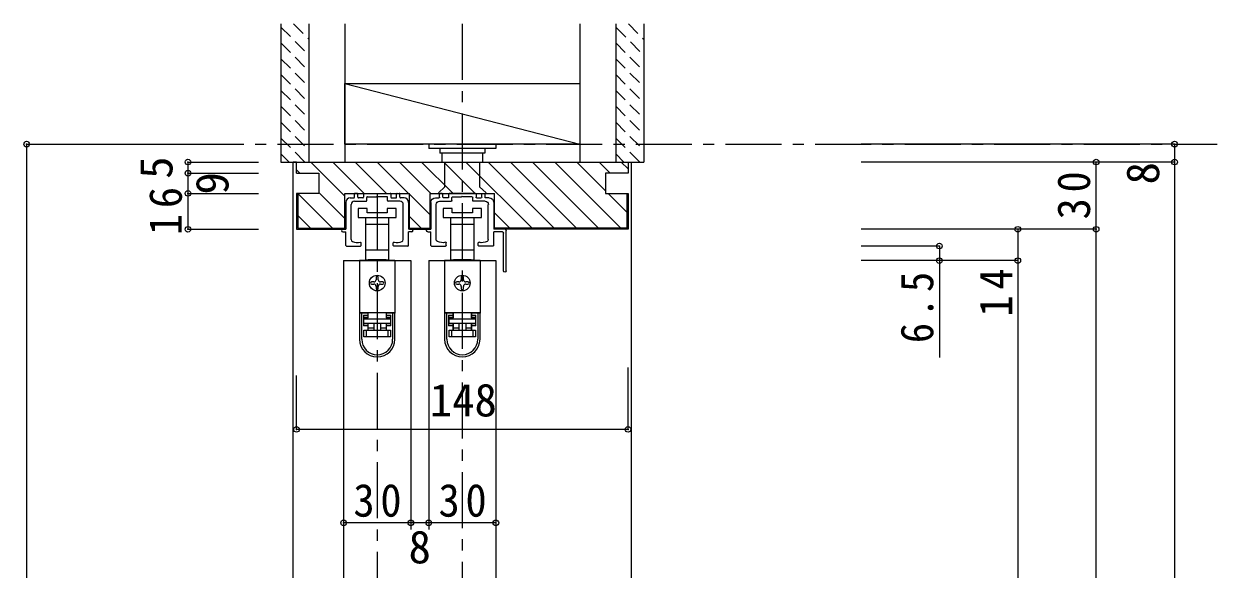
# Model space of a CAD drawing. Units: millimetres at full size, sheet at 1:5; some dimension numbers follow another scale. Extents: x -973 to 977, y -701 to 696.
# Drawn here: x -566 to -33, y -246 to -2 of the extents above; entities that cross this region are included whole.
import ezdxf
from ezdxf.enums import TextEntityAlignment as Align

# ---------------------------------------------------------------- set-up
doc = ezdxf.new("R2010")
doc.units = ezdxf.units.MM
doc.header["$LTSCALE"] = 5
doc.header["$PDMODE"] = 32
doc.header["$PDSIZE"] = 2.5
doc.linetypes.add('CHAIN1', pattern=[8, 5, -1, 1, -1])
doc.linetypes.add('DASHED1', pattern=[1.8, 1.2, -0.6])
for name, color, linetype in [('0-0_補助線', 3, 'Continuous'), ('0-1_通り芯', 4, 'CHAIN1'), ('0-2_柱', 7, 'Continuous'), ('0-3_仕上げ', 2, 'Continuous'), ('0-4_枠', 3, 'Continuous'), ('0-6_扉', 6, 'Continuous'), ('0-7_金物', 7, 'Continuous'), ('0-B_寸法', 7, 'Continuous'), ('0-C_ハッチ', 4, 'DASHED1')]:
    doc.layers.add(name, color=color, linetype=linetype)
doc.styles.add('ＭＳ ゴシック', font='')
doc.styles.get('ＭＳ ゴシック').set_extended_font_data('MS Gothic')

# ---------------------------------------------------------------- blocks, each defined once
blk = doc.blocks.new('下荷重(戸車)')
at = {"layer": '0-7_金物'}
for p, q in [((8.5, 37.107), (4.5, 37.107)), ((5.25, 30.107), (5.25, 33.107)), ((-5.25, 30.107), (0, 30.107)), ((0, 30.107), (5.25, 30.107)), ((5.25, 18.507), (5.25, 30.107)), ((0, 18.507), (-5.25, 18.507)), ((-5.25, 18.507), (-5.25, 14.107)), ((5.25, 18.507), (0, 18.507)), ((5.25, 14.107), (5.25, 18.507)), ((7.9, 13.807), (-7.9, 13.807)), ((-7.9, 13.807), (-7.9, -9.493)), ((-5.25, 14.107), (-4, 14.107)), ((-4, 14.107), (-4, 13.807)), ((4, 14.107), (-4, 14.107)), ((4, 14.107), (5.25, 14.107)), ((4, 13.807), (4, 14.107)), ((7.9, 13.807), (7.9, -9.493)), ((-0.5, 6.307), (-0.5, 5.307)), ((0.5, 5.307), (0.5, 6.307)), ((-1.5, 4.307), (-2.5, 4.307)), ((-2.5, 3.307), (-1.5, 3.307)), ((-0.5, 2.307), (-0.5, 1.307)), ((0.5, 1.307), (0.5, 2.307)), ((2.5, 4.307), (1.5, 4.307)), ((1.5, 3.307), (2.5, 3.307)), ((7.9, -9.493), (-7.9, -9.493)), ((-7.9, -9.493), (-7.9, -9.593)), ((-6.9, -9.593), (-7.9, -9.593)), ((-7.9, -9.593), (-7.9, -21.293)), ((-4.2, -9.593), (-6.9, -9.593)), ((-6.9, -21.293), (-6.9, -9.593)), ((-6.1, -10.593), (-6.1, -15.293)), ((-6.1, -10.593), (-4.2, -10.593)), ((-4.9, -9.593), (-4.9, -9.493)), ((-4.2, -9.593), (-4.2, -10.593)), ((-4, -11.693), (-4, -9.493)), ((4, -9.493), (4, -11.693)), ((6.9, -9.593), (4.2, -9.593)), ((4.2, -10.593), (4.2, -9.593)), ((4.2, -11.593), (4.2, -10.593)), ((4.2, -10.593), (6.1, -10.593)), ((4.9, -9.493), (4.9, -9.593)), ((6.1, -15.293), (6.1, -10.593)), ((6.9, -9.593), (6.9, -21.293)), ((7.9, -9.593), (6.9, -9.593)), ((7.9, -9.493), (7.9, -9.593)), ((7.9, -21.293), (7.9, -9.593)), ((-6.1, -14.293), (-4.2, -14.293)), ((-4.2, -15.293), (-6.1, -15.293)), ((-5.9, -11.693), (-5.9, -12.193)), ((-4, -11.693), (-5.9, -11.693)), ((-5.9, -12.193), (5.9, -12.193)), ((-5.9, -14.193), (-5.9, -12.193)), ((5.9, -14.193), (-5.9, -14.193)), ((-4.2, -14.293), (-4.2, -15.293)), ((-4.2, -15.293), (-4.2, -17.193)), ((-4, -16.193), (-4, -14.193)), ((-1.5, -14.193), (-1.5, -17.193)), ((1.5, -14.193), (1.5, -17.193)), ((5.9, -11.693), (4, -11.693)), ((6.1, -11.593), (4.2, -11.593)), ((6.1, -15.293), (4.2, -15.293)), ((4.2, -17.193), (4.2, -15.293)), ((5.9, -12.193), (5.9, -11.693)), ((5.9, -12.193), (5.9, -14.193)), ((-5.9, -17.193), (-4.9, -17.193)), ((-4.9, -17.193), (4.9, -17.193)), ((-4.9, -17.193), (-4.9, -20.193)), ((4.9, -20.193), (-4.9, -20.193)), ((1.5, -16.193), (4, -16.193)), ((4.9, -17.193), (5.9, -17.193)), ((5.9, -17.193), (5.9, -20.193))]:
    blk.add_line(p, q, dxfattribs=at)
for points in [[(-8.5, 33.107), (0, 33.107), (8.5, 33.107), (8.5, 37.107)], [(4.5, 37.107), (4.5, 35.107), (-4.5, 35.107), (-4.5, 37.107), (-8.5, 37.107), (-8.5, 33.107)], [(-5.25, 33.107), (-5.25, 30.107), (-5.25, 18.507)], [(-4.2, -10.593), (-4.2, -11.593), (-6.1, -11.593)], [(4, -14.193), (4, -16.193), (4, -17.193)], [(4.2, -15.293), (4.2, -14.293), (6.1, -14.293)], [(-4.9, -20.193), (-5.9, -20.193), (-5.9, -17.193)], [(-4, -17.193), (-4, -16.193), (-1.5, -16.193)], [(5.9, -20.193), (4.9, -20.193), (4.9, -17.193)]]:
    blk.add_lwpolyline(points, dxfattribs=at)
blk.add_circle((0, 3.807), 3.5, dxfattribs=at)
for centre, radius, start, end in [((0, 6.307), 0.5, 90, 180), ((0, 6.307), 0.5, 0, 90), ((-2.5, 3.807), 0.5, 90, 180), ((-2.5, 3.807), 0.5, 180, 270), ((-1.5, 5.307), 1, 270, 0), ((-1.5, 2.307), 1, 0, 90), ((0, 1.307), 0.5, 180, 270), ((0, 1.307), 0.5, 270, 0), ((1.5, 5.307), 1, 180, 270), ((1.5, 2.307), 1, 90, 180), ((2.5, 3.807), 0.5, 0, 90), ((2.5, 3.807), 0.5, 270, 0), ((0, -21.293), 7.9, 180, 0), ((0, -21.293), 6.9, 180, 0)]:
    blk.add_arc(centre, radius, start, end, dxfattribs=at)
blk = doc.blocks.new('02')
at = {"layer": '0-B_寸法'}
for p, q in [((-12, 6.623), (-10.45, 6.623)), ((-10.15, 6.923), (-10.15, 8.323)), ((-8.95, 8.623), (-9.85, 8.623)), ((-8.65, 6.923), (-8.65, 8.323)), ((-6.45, 6.623), (-8.35, 6.623)), ((-6.15, 8.323), (-6.15, 6.923)), ((-5.85, 8.623), (5.85, 8.623)), ((-4.65, 5.423), (-4.65, 6.823)), ((-4.35, 7.123), (-0.3, 7.123)), ((0, 7.423), (-0.3, 7.123)), ((0, 7.423), (0.3, 7.123)), ((4.35, 7.123), (0.3, 7.123)), ((4.65, 5.423), (4.65, 6.823)), ((6.15, 8.323), (6.15, 6.923)), ((6.45, 6.623), (8.35, 6.623)), ((8.65, 6.923), (8.65, 8.323)), ((8.95, 8.623), (9.85, 8.623)), ((10.15, 6.923), (10.15, 8.323)), ((12, 6.623), (10.45, 6.623)), ((-14, 4.623), (-14, -7.377)), ((-11.6, -11.949), (-11.6, 3.623)), ((-10.15, 5.123), (-4.95, 5.123)), ((10.15, 5.123), (4.95, 5.123)), ((11.6, -11.949), (11.6, 3.623)), ((14, 4.623), (14, -7.377)), ((-15.4, -7.377), (-14, -7.377)), ((-15.4, -8.577), (-14, -8.577)), ((-14, -14.577), (-14, -8.577)), ((15.4, -7.377), (14, -7.377)), ((15.4, -8.577), (14, -8.577)), ((14, -14.577), (14, -8.577)), ((-13.7, -14.877), (-7.45, -14.877)), ((-7.15, -14.577), (-7.15, -13.502)), ((7.15, -14.577), (7.15, -13.502)), ((13.7, -14.877), (7.45, -14.877))]:
    blk.add_line(p, q, dxfattribs=at)
for centre, radius, start, end in [((-12, 4.623), 2, 90, 180), ((-10.45, 6.923), 0.3, 270, 0), ((-9.85, 8.323), 0.3, 90, 180), ((-8.95, 8.323), 0.3, 0, 90), ((-8.35, 6.923), 0.3, 180, 270), ((-6.45, 6.923), 0.3, 270, 0), ((-5.85, 8.323), 0.3, 90, 180), ((-4.95, 5.423), 0.3, 270, 0), ((-4.35, 6.823), 0.3, 90, 180), ((4.35, 6.823), 0.3, 0, 90), ((4.95, 5.423), 0.3, 180, 270), ((5.85, 8.323), 0.3, 0, 90), ((6.45, 6.923), 0.3, 180, 270), ((8.35, 6.923), 0.3, 270, 0), ((8.95, 8.323), 0.3, 90, 180), ((9.85, 8.323), 0.3, 0, 90), ((10.45, 6.923), 0.3, 180, 270), ((12, 4.623), 2, 0, 90), ((-10.15, 3.623), 1.5, 90, 180), ((10.15, 3.623), 1.5, 0, 90), ((-15.4, -7.977), 0.6, 90, 180), ((-15.4, -7.977), 0.6, 180, 270), ((15.4, -7.977), 0.6, 0, 90), ((15.4, -7.977), 0.6, 270, 0), ((-13.7, -14.577), 0.3, 180, 270), ((-10.6, -11.949), 1, 180, 243.25632), ((-8.8, -8.377), 5, 243.25632, 284.75682), ((-7.45, -13.502), 0.3, 0, 104.75682), ((-7.45, -14.577), 0.3, 270, 0), ((7.45, -13.502), 0.3, 75.24318, 180), ((7.45, -14.577), 0.3, 180, 270), ((8.8, -8.377), 5, 255.24318, 296.74368), ((10.6, -11.949), 1, 296.74368, 0), ((13.7, -14.577), 0.3, 270, 0)]:
    blk.add_arc(centre, radius, start, end, dxfattribs=at)
blk = doc.blocks.new('03')
at = {"layer": '0-B_寸法'}
for p, q in [((-13.079, 5.476), (-13.079, -6.524)), ((-11.079, 7.476), (-9.529, 7.476)), ((-9.229, 7.776), (-9.229, 9.176)), ((-9.229, 5.976), (-4.029, 5.976)), ((-8.029, 9.476), (-8.929, 9.476)), ((-7.729, 7.776), (-7.729, 9.176)), ((-5.529, 7.476), (-7.429, 7.476)), ((-5.229, 9.176), (-5.229, 7.776)), ((-4.929, 9.476), (6.771, 9.476)), ((-3.729, 6.276), (-3.729, 7.676)), ((-3.429, 7.976), (0.621, 7.976)), ((0.921, 8.276), (0.621, 7.976)), ((0.921, 8.276), (1.221, 7.976)), ((5.271, 7.976), (1.221, 7.976)), ((5.571, 6.276), (5.571, 7.676)), ((11.071, 5.976), (5.871, 5.976)), ((7.071, 9.176), (7.071, 7.776)), ((7.371, 7.476), (9.271, 7.476)), ((9.571, 7.776), (9.571, 9.176)), ((9.871, 9.476), (10.771, 9.476)), ((11.071, 7.776), (11.071, 9.176)), ((12.921, 7.476), (11.371, 7.476)), ((14.921, 5.476), (14.921, -6.524)), ((-10.679, -11.096), (-10.679, 4.476)), ((12.521, -11.096), (12.521, 4.476)), ((-18.679, -25.124), (-18.679, -7.024)), ((-18.179, -6.524), (-13.079, -6.524)), ((-17.479, -25.124), (-17.479, -8.224)), ((-16.979, -7.724), (-13.079, -7.724)), ((-13.079, -13.724), (-13.079, -7.724)), ((16.321, -6.524), (14.921, -6.524)), ((16.321, -7.724), (14.921, -7.724)), ((14.921, -13.724), (14.921, -7.724)), ((-12.779, -14.024), (-6.529, -14.024)), ((-6.229, -13.724), (-6.229, -12.649)), ((8.071, -13.724), (8.071, -12.649)), ((14.621, -14.024), (8.371, -14.024))]:
    blk.add_line(p, q, dxfattribs=at)
for centre, radius, start, end in [((-11.079, 5.476), 2, 90, 180), ((-9.229, 4.476), 1.5, 90, 180), ((-9.529, 7.776), 0.3, 270, 0), ((-8.929, 9.176), 0.3, 90, 180), ((-8.029, 9.176), 0.3, 0, 90), ((-7.429, 7.776), 0.3, 180, 270), ((-5.529, 7.776), 0.3, 270, 0), ((-4.929, 9.176), 0.3, 90, 180), ((-4.029, 6.276), 0.3, 270, 0), ((-3.429, 7.676), 0.3, 90, 180), ((5.271, 7.676), 0.3, 0, 90), ((5.871, 6.276), 0.3, 180, 270), ((6.771, 9.176), 0.3, 0, 90), ((7.371, 7.776), 0.3, 180, 270), ((9.271, 7.776), 0.3, 270, 0), ((9.871, 9.176), 0.3, 90, 180), ((10.771, 9.176), 0.3, 0, 90), ((11.371, 7.776), 0.3, 180, 270), ((11.071, 4.476), 1.5, 0, 90), ((12.921, 5.476), 2, 0, 90), ((-18.179, -7.024), 0.5, 90, 180), ((-16.979, -8.224), 0.5, 90, 180), ((16.321, -7.124), 0.6, 0, 90), ((16.321, -7.124), 0.6, 270, 0), ((-12.779, -13.724), 0.3, 180, 270), ((-9.679, -11.096), 1, 180, 243.25632), ((-7.879, -7.524), 5, 243.25632, 284.75682), ((-6.529, -12.649), 0.3, 0, 104.75682), ((-6.529, -13.724), 0.3, 270, 0), ((8.371, -12.649), 0.3, 75.24318, 180), ((8.371, -13.724), 0.3, 180, 270), ((9.721, -7.524), 5, 255.24318, 296.74368), ((11.521, -11.096), 1, 296.74368, 0), ((14.621, -13.724), 0.3, 270, 0), ((-18.079, -25.124), 0.6, 180, 0)]:
    blk.add_arc(centre, radius, start, end, dxfattribs=at)

msp = doc.modelspace()

# ---------------------------------------------------------------- linework, layer by layer
at = {"layer": '0-0_補助線'}
for p, q in [((-393.947, -94.151), (-393.947, -78.151)), ((-355.947, -94.151), (-355.947, -78.151)), ((-393.947, -93.651), (-384.747, -93.651)), ((-393.947, -94.151), (-384.747, -94.151))]:
    msp.add_line(p, q, dxfattribs=at)
at = {"layer": '0-0_補助線', "color": 6}
for p, q in [((-423.347, -108.151), (-393.347, -108.151)), ((-385.347, -108.151), (-355.347, -108.151))]:
    msp.add_line(p, q, dxfattribs=at)
at = {"layer": '0-0_補助線'}
for points in [[(-422.747, -94.151), (-422.747, -78.151), (-393.947, -78.151)], [(-384.747, -94.151), (-384.747, -78.151), (-355.947, -78.151)]]:
    msp.add_lwpolyline(points, dxfattribs=at)
at = {"layer": '0-1_通り芯'}
for p, q in [((-370.347, -2.5), (-370.347, -577.5)), ((-492.847, -56.151), (-33.347, -56.151))]:
    msp.add_line(p, q, dxfattribs=at)
at = {"layer": '0-2_柱'}
for p, q in [((-422.847, -56.151), (-422.847, -29.151)), ((-422.847, -29.151), (-317.847, -56.151)), ((-317.847, -56.151), (-422.847, -56.151))]:
    msp.add_line(p, q, dxfattribs=at)
msp.add_lwpolyline([(-422.847, -29.151), (-317.847, -29.151), (-317.847, -56.151)], dxfattribs=at)
at = {"layer": '0-3_仕上げ'}
for p, q in [((-451.347, -2.5), (-451.347, -64.151)), ((-438.847, -2.5), (-438.847, -64.151)), ((-422.847, -2.5), (-422.847, -64.151)), ((-317.847, -2.5), (-317.847, -64.151)), ((-301.847, -2.5), (-301.847, -64.151)), ((-289.347, -2.5), (-289.347, -64.151)), ((-451.347, -64.151), (-438.847, -64.151)), ((-438.847, -64.151), (-422.847, -64.151)), ((-317.847, -64.151), (-301.847, -64.151)), ((-301.847, -64.151), (-289.347, -64.151))]:
    msp.add_line(p, q, dxfattribs=at)
at = {"layer": '0-4_枠', "color": 4}
for p, q in [((-444.347, -64.151), (-445.847, -64.151)), ((-445.847, -301.826), (-445.847, -64.151)), ((-296.347, -64.151), (-294.847, -64.151)), ((-294.847, -301.826), (-294.847, -64.151))]:
    msp.add_line(p, q, dxfattribs=at)
at = {"layer": '0-4_枠'}
for p, q in [((-444.347, -69.151), (-444.347, -64.151)), ((-444.347, -64.151), (-296.347, -64.151)), ((-378.099, -75.237), (-378.099, -64.151)), ((-362.599, -64.151), (-362.599, -75.237)), ((-296.347, -64.151), (-296.347, -69.151)), ((-443.847, -78.151), (-443.847, -93.651)), ((-380.949, -77.951), (-378.099, -75.237)), ((-362.599, -75.237), (-359.749, -77.951)), ((-296.847, -78.151), (-296.847, -93.651)), ((-296.347, -78.151), (-296.347, -94.151)), ((-444.347, -94.151), (-422.747, -94.151)), ((-443.847, -93.651), (-422.747, -93.651)), ((-296.847, -93.651), (-355.947, -93.651)), ((-296.347, -94.151), (-355.947, -94.151))]:
    msp.add_line(p, q, dxfattribs=at)
for points in [[(-444.347, -69.151), (-434.347, -69.151), (-434.347, -78.151), (-444.347, -78.151), (-444.347, -94.151)], [(-296.347, -69.151), (-306.347, -69.151), (-306.347, -78.151), (-296.347, -78.151)]]:
    msp.add_lwpolyline(points, dxfattribs=at)
at = {"layer": '0-6_扉'}
for p, q in [((-423.347, -108.151), (-423.347, -301.826)), ((-393.347, -108.151), (-393.347, -228.151)), ((-385.347, -108.151), (-385.347, -228.151)), ((-355.347, -108.151), (-355.347, -301.826))]:
    msp.add_line(p, q, dxfattribs=at)
at = {"layer": '0-7_金物'}
for p, q in [((-385.347, -56.151), (-385.347, -58.151)), ((-380.347, -58.151), (-380.347, -60.151)), ((-360.347, -58.151), (-360.347, -60.151)), ((-360.347, -60.151), (-380.347, -60.151)), ((-379.347, -64.151), (-379.347, -60.151)), ((-361.347, -60.151), (-361.347, -64.151))]:
    msp.add_line(p, q, dxfattribs=at)
msp.add_lwpolyline([(-355.347, -56.151), (-355.347, -58.151), (-385.347, -58.151)], dxfattribs=at)
at = {"layer": '0-B_寸法', "color": 4}
for p, q in [((-564.847, -56.151), (-564.847, -567.5)), ((-564.847, -56.151), (-492.847, -56.151)), ((-52.347, -56.151), (-192.347, -56.151)), ((-52.347, -56.151), (-52.347, -64.151)), ((-492.847, -64.151), (-492.847, -69.151)), ((-492.847, -64.151), (-461.347, -64.151)), ((-492.847, -69.151), (-492.847, -78.151)), ((-492.847, -69.151), (-461.347, -69.151)), ((-52.347, -64.151), (-192.347, -64.151)), ((-87.347, -552.5), (-87.347, -64.151)), ((-52.347, -64.151), (-52.347, -567.5)), ((-492.847, -78.151), (-492.847, -94.151)), ((-492.847, -78.151), (-461.347, -78.151)), ((-492.847, -94.151), (-461.347, -94.151)), ((-87.347, -94.151), (-192.347, -94.151)), ((-122.347, -94.151), (-122.347, -547.5)), ((-157.347, -101.651), (-192.347, -101.651)), ((-157.347, -101.651), (-157.347, -151.369)), ((-122.347, -108.151), (-192.347, -108.151)), ((-444.347, -183.455), (-444.347, -159.397)), ((-296.347, -183.455), (-296.347, -155.897)), ((-296.347, -183.455), (-444.347, -183.455)), ((-393.347, -225.151), (-423.347, -225.151)), ((-385.347, -225.151), (-393.347, -225.151)), ((-355.347, -225.151), (-385.347, -225.151))]:
    msp.add_line(p, q, dxfattribs=at)
at = {"layer": '0-B_寸法', "color": 4, "linetype": 'CHAIN1'}
msp.add_line((-408.347, -78.151), (-408.347, -567.5), dxfattribs=at)
at = {"layer": '0-B_寸法'}
for p in [(-564.847, -56.151), (-52.347, -56.151), (-492.847, -64.151), (-87.347, -64.151), (-52.347, -64.151), (-492.847, -69.151), (-492.847, -78.151), (-492.847, -94.151), (-122.347, -94.151), (-87.347, -94.151), (-157.347, -101.651), (-157.347, -108.151), (-122.347, -108.151), (-444.347, -183.455), (-296.347, -183.455), (-423.347, -225.151), (-393.347, -225.151), (-385.347, -225.151), (-355.347, -225.151)]:
    msp.add_point(p, dxfattribs=at)
at = {"layer": '0-C_ハッチ'}
for p, q in [((-451.347, -3.933), (-438.847, -16.433)), ((-445.709, -2.5), (-438.847, -9.362)), ((-301.629, -4.151), (-289.347, -16.433)), ((-296.209, -2.5), (-289.347, -9.362)), ((-451.347, -11.004), (-438.847, -23.504)), ((-301.847, -11.004), (-289.347, -23.504)), ((-451.347, -18.075), (-438.847, -30.575)), ((-301.847, -18.075), (-289.347, -30.575)), ((-451.347, -25.147), (-438.847, -37.647)), ((-301.847, -25.147), (-289.347, -37.647)), ((-451.347, -32.218), (-438.847, -44.718)), ((-301.847, -32.218), (-289.347, -44.718)), ((-451.347, -39.289), (-438.847, -51.789)), ((-301.847, -39.289), (-289.347, -51.789)), ((-451.347, -46.36), (-438.847, -58.86)), ((-301.847, -46.36), (-289.347, -58.86)), ((-451.347, -53.431), (-440.627, -64.151)), ((-301.847, -53.431), (-291.127, -64.151)), ((-451.347, -60.502), (-447.698, -64.151)), ((-301.847, -60.502), (-298.198, -64.151))]:
    msp.add_line(p, q, dxfattribs=at)
at = {"layer": '0-C_ハッチ', "linetype": 'Continuous'}
for p, q in [((-442.9, -69.151), (-444.347, -67.705)), ((-422.746, -79.406), (-438.001, -64.151)), ((-414.101, -78.151), (-428.101, -64.151)), ((-404.202, -78.151), (-418.202, -64.151)), ((-394.302, -78.151), (-408.302, -64.151)), ((-384.403, -78.151), (-398.403, -64.151)), ((-374.503, -78.151), (-388.503, -64.151)), ((-364.604, -78.151), (-378.604, -64.151)), ((-339.204, -93.651), (-368.704, -64.151)), ((-329.305, -93.651), (-358.805, -64.151)), ((-319.405, -93.651), (-348.905, -64.151)), ((-309.506, -93.651), (-339.006, -64.151)), ((-299.606, -93.651), (-329.106, -64.151)), ((-306.347, -77.011), (-319.207, -64.151)), ((-304.307, -69.151), (-309.307, -64.151)), ((-296.347, -67.212), (-299.408, -64.151)), ((-428.3, -93.651), (-443.8, -78.151)), ((-422.746, -89.306), (-434.347, -77.705)), ((-384.746, -87.708), (-393.946, -78.508)), ((-296.847, -86.511), (-305.207, -78.151)), ((-438.199, -93.651), (-443.847, -88.004)), ((-388.701, -93.651), (-393.945, -88.407)), ((-349.104, -93.651), (-355.946, -86.809))]:
    msp.add_line(p, q, dxfattribs=at)

# ---------------------------------------------------------------- block references
at = {"layer": '0-7_金物'}
for name, p in [('02', (-408.347, -86.774)), ('下荷重(戸車)', (-408.347, -121.958)), ('下荷重(戸車)', (-370.347, -121.958))]:
    msp.add_blockref(name, p, dxfattribs=at)
at = {"layer": '0-7_金物', "xscale": -1}
msp.add_blockref('03', (-369.426, -87.628), dxfattribs=at)

# ---------------------------------------------------------------- texts
at = {"layer": '0-B_寸法', "style": 'ＭＳ ゴシック'}
for s, p in [('5', (-495.347, -71.651)), ('8', (-54.847, -74.151)), ('9', (-470.347, -78.651))]:
    msp.add_text(s, height=14.66, rotation=90, dxfattribs=at).set_placement(p, align=Align.BOTTOM_LEFT)
for s, p in [('148', (-384.847, -182.073)), ('8', (-394.347, -247.651))]:
    msp.add_text(s, height=14.66, dxfattribs=at).set_placement(p, align=Align.BOTTOM_LEFT)
at = {"layer": '0-B_寸法', "char_height": 14.66, "attachment_point": 7, "rotation": 90, "style": 'ＭＳ ゴシック'}
for s, insert in [('\\T1.27;\\W0.95;30', (-89.847, -89.776)), ('\\T1.27;\\W0.95;16', (-495.347, -96.776)), ('\\T1.27;\\W0.9;6.5', (-159.847, -144.956)), ('\\T1.27;\\W0.95;14', (-124.847, -133.15))]:
    msp.add_mtext(s, dxfattribs=dict(at, insert=insert))
at = {"layer": '0-B_寸法', "char_height": 14.66, "attachment_point": 7, "style": 'ＭＳ ゴシック'}
for insert in [(-418.972, -222.651), (-380.972, -222.651)]:
    msp.add_mtext('\\T1.27;\\W0.95;30', dxfattribs=dict(at, insert=insert))

doc.saveas('drawing.dxf')
